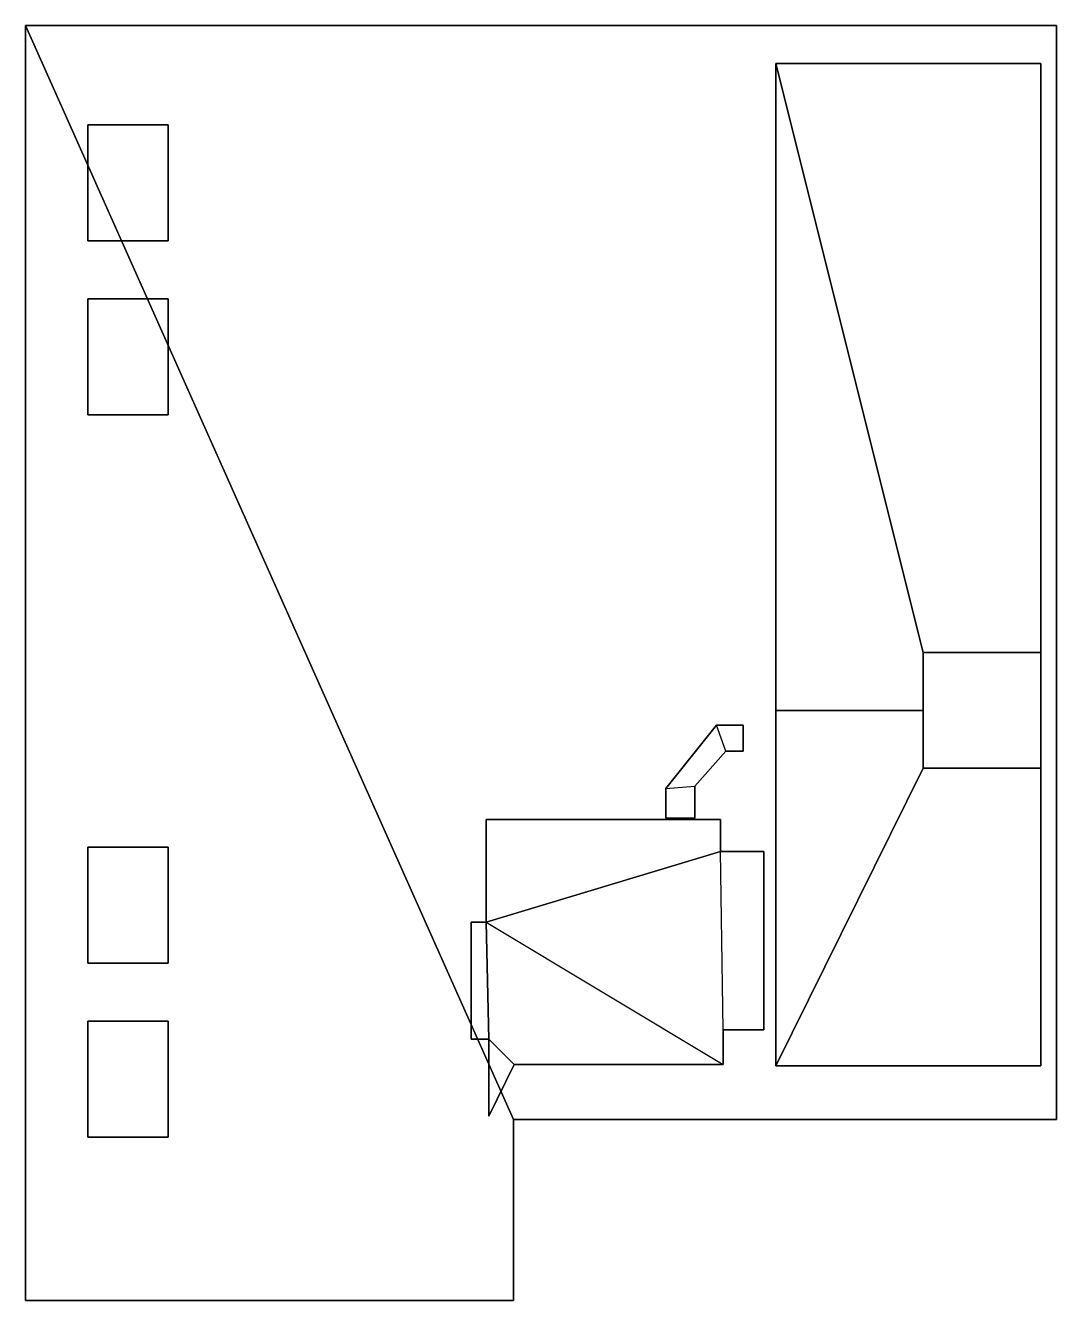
# Model space of a CAD drawing. Header units: inches. Extents: x 0 to 220, y -59 to 0.
# Drawn here: x 0 to 47.5, y -58.8 to 0 of the extents above.
import ezdxf

# ---------------------------------------------------------------- set-up
doc = ezdxf.new("R2010")
doc.units = ezdxf.units.IN
doc.header["$MEASUREMENT"] = 0
doc.layers.add('ACESSORIOS', color=254, linetype='CONTINUOUS')
doc.layers.add('ES', color=251, linetype='CONTINUOUS')

msp = doc.modelspace()

# ---------------------------------------------------------------- linework, layer by layer
at = {"layer": 'ACESSORIOS'}
for points in [[(22.485, -50.409, 0.753), (0, 0, 0.753), (0, -58.75, 0.753), (22.485, -58.75, 0.753)], [(22.485, -50.409, 0.753), (47.508, -50.409, 0.753), (47.508, 0, 0.753), (0, 0, 0.753)], [(22.485, -50.409), (0, 0), (0, -58.75), (22.485, -58.75)], [(22.485, -50.409), (47.508, -50.409), (47.508, 0), (0, 0)], [(0, -58.75), (0, 0), (0, 0, 0.753), (0, -58.75, 0.753)], [(47.508, 0), (0, 0), (0, 0, 0.753), (47.508, 0, 0.753)], [(47.508, -50.409, 0.753), (47.508, 0, 0.753), (47.508, 0), (47.508, -50.409)], [(6.575, -4.578, 0.753), (2.878, -4.578, 0.753), (2.878, -4.578, 2.259), (6.575, -4.578, 2.259)], [(2.878, -9.918, 2.259), (2.878, -4.578, 2.259), (2.878, -4.578, 0.753), (2.878, -9.918, 0.753)], [(2.878, -9.918, 2.259), (2.878, -4.578, 2.259), (6.575, -4.578, 2.259), (6.575, -9.918, 2.259)], [(6.575, -9.918, 0.753), (2.878, -9.918, 0.753), (2.878, -4.578, 0.753), (6.575, -4.578, 0.753)], [(6.575, -9.918, 2.259), (6.575, -4.578, 2.259), (6.575, -4.578, 0.753), (6.575, -9.918, 0.753)], [(2.878, -9.918, 0.753), (6.575, -9.918, 0.753), (6.575, -9.918, 2.259), (2.878, -9.918, 2.259)], [(6.575, -12.592, 0.753), (2.878, -12.592, 0.753), (2.878, -12.592, 2.259), (6.575, -12.592, 2.259)], [(2.878, -17.933, 2.259), (2.878, -12.592, 2.259), (2.878, -12.592, 0.753), (2.878, -17.933, 0.753)], [(6.575, -12.592, 2.259), (2.878, -12.592, 2.259), (2.878, -17.933, 2.259), (6.575, -17.933, 2.259)], [(6.575, -17.933, 0.753), (2.878, -17.933, 0.753), (2.878, -12.592, 0.753), (6.575, -12.592, 0.753)], [(6.575, -17.933, 2.259), (6.575, -12.592, 2.259), (6.575, -12.592, 0.753), (6.575, -17.933, 0.753)], [(2.878, -17.933, 0.753), (6.575, -17.933, 0.753), (6.575, -17.933, 2.259), (2.878, -17.933, 2.259)], [(31.835, -32.24, 17.133), (29.507, -35.164, 17.133), (29.507, -35.164, 0.753), (31.835, -32.24, 0.753)], [(32.264, -33.439, 0.753), (31.835, -32.24, 0.753), (29.507, -35.164, 0.753), (30.84, -35.053, 0.753)], [(32.264, -33.439, 17.133), (31.835, -32.24, 17.133), (29.507, -35.164, 17.133), (30.84, -35.053, 17.133)], [(33.066, -32.24, 0.753), (31.835, -32.24, 0.753), (31.835, -32.24, 17.133), (33.066, -32.24, 17.133)], [(32.264, -33.439, 0.753), (31.835, -32.24, 0.753), (33.066, -32.24, 0.753), (33.066, -33.439, 0.753)], [(32.264, -33.439, 17.133), (31.835, -32.24, 17.133), (33.066, -32.24, 17.133), (33.066, -33.439, 17.133)], [(33.066, -32.24, 17.133), (33.066, -32.24, 0.753), (33.066, -33.439, 0.753), (33.066, -33.439, 17.133)], [(32.264, -33.439, 0.753), (30.84, -35.053, 0.753), (30.84, -35.053, 17.133), (32.264, -33.439, 17.133)], [(33.066, -33.439, 17.133), (32.264, -33.439, 17.133), (32.264, -33.439, 0.753), (33.066, -33.439, 0.753)], [(29.507, -36.526, 0.753), (29.507, -35.164, 0.753), (30.84, -35.053, 0.753), (30.84, -36.526, 0.753)], [(29.507, -36.526, 17.133), (29.507, -35.164, 17.133), (30.84, -35.053, 17.133), (30.84, -36.526, 17.133)], [(29.507, -35.164, 17.133), (29.507, -35.164, 0.753), (29.507, -36.526, 0.753), (29.507, -36.526, 17.133)], [(30.84, -35.053, 17.133), (30.84, -35.053, 0.753), (30.84, -36.526, 0.753), (30.84, -36.526, 17.133)], [(29.507, -36.526, 17.133), (30.84, -36.526, 17.133), (30.84, -36.526, 0.753), (29.507, -36.526, 0.753)], [(2.878, -43.208, 2.259), (2.878, -37.867, 2.259), (6.575, -37.867, 2.259), (6.575, -43.208, 2.259)], [(2.878, -43.208, 0.753), (2.878, -37.867, 0.753), (6.575, -37.867, 0.753), (6.575, -43.208, 0.753)], [(6.575, -37.867, 0.753), (2.878, -37.867, 0.753), (2.878, -37.867, 2.259), (6.575, -37.867, 2.259)], [(2.878, -43.208, 2.259), (2.878, -37.867, 2.259), (2.878, -37.867, 0.753), (2.878, -43.208, 0.753)], [(6.575, -43.208, 2.259), (6.575, -37.867, 2.259), (6.575, -37.867, 0.753), (6.575, -43.208, 0.753)], [(2.878, -43.208, 0.753), (6.575, -43.208, 0.753), (6.575, -43.208, 2.259), (2.878, -43.208, 2.259)], [(2.878, -51.222, 2.259), (2.878, -45.881, 2.259), (6.575, -45.881, 2.259), (6.575, -51.222, 2.259)], [(2.878, -51.222, 0.753), (2.878, -45.881, 0.753), (6.575, -45.881, 0.753), (6.575, -51.222, 0.753)], [(2.878, -51.222, 2.259), (2.878, -45.881, 2.259), (2.878, -45.881, 0.753), (2.878, -51.222, 0.753)], [(6.575, -45.881, 0.753), (2.878, -45.881, 0.753), (2.878, -45.881, 2.259), (6.575, -45.881, 2.259)], [(6.575, -51.222, 2.259), (6.575, -45.881, 2.259), (6.575, -45.881, 0.753), (6.575, -51.222, 0.753)], [(22.485, -50.409), (22.485, -50.409, 0.753), (22.485, -58.75, 0.753), (22.485, -58.75)], [(22.485, -50.409), (47.508, -50.409), (47.508, -50.409, 0.753), (22.485, -50.409, 0.753)], [(2.878, -51.222, 0.753), (6.575, -51.222, 0.753), (6.575, -51.222, 2.259), (2.878, -51.222, 2.259)], [(22.485, -58.75), (0, -58.75), (0, -58.75, 0.753), (22.485, -58.75, 0.753)]]:
    msp.add_3dface(points, dxfattribs=at)
at = {"layer": 'ES'}
for p, q in [((46.781, -34.228, 0.753), (41.364, -34.228, 0.753)), ((21.226, -41.315, 0.753), (21.226, -36.585, 0.753)), ((21.226, -36.585, 0.753), (32.019, -36.585, 0.753))]:
    msp.add_line(p, q, dxfattribs=at)
for points in [[(34.578, -47.938, 17.133), (34.578, -1.744, 17.133), (46.781, -1.744, 17.133), (46.781, -47.938, 17.133)], [(34.578, -47.938, 0.753), (34.578, -1.744, 0.753), (34.578, -1.744, 17.133), (34.578, -47.938, 17.133)], [(34.578, -1.744, 17.133), (34.578, -1.744, 0.753), (46.781, -1.744, 0.753), (46.781, -1.744, 17.133)], [(41.364, -31.557, 0.753), (34.578, -31.557, 0.753), (34.578, -1.744, 0.753), (41.364, -28.887, 0.753)], [(46.781, -28.887, 0.753), (41.364, -28.887, 0.753), (34.578, -1.744, 0.753), (46.781, -1.744, 0.753)], [(46.781, -28.887, 17.133), (46.781, -1.744, 17.133), (46.781, -1.744, 0.753), (46.781, -28.887, 0.753)], [(41.364, -34.228, 0.753), (41.364, -28.887, 0.753), (41.364, -28.887, 9.288), (41.364, -34.228, 9.288)], [(46.781, -28.887, 0.753), (41.364, -28.887, 0.753), (41.364, -28.887, 9.288), (46.781, -28.887, 9.288)], [(46.781, -34.228, 9.288), (41.364, -34.228, 9.288), (41.364, -28.887, 9.288), (46.781, -28.887, 9.288)], [(46.781, -34.228, 9.288), (46.781, -34.228, 17.133), (46.781, -28.887, 17.133), (46.781, -28.887, 9.288)], [(41.364, -31.557, 0.753), (41.364, -34.228, 0.753), (34.578, -47.938, 0.753), (34.578, -31.557, 0.753)], [(46.781, -34.228, 0.753), (46.781, -47.938, 0.753), (34.578, -47.938, 0.753), (41.364, -34.228, 0.753)], [(46.781, -34.228, 0.753), (41.364, -34.228, 0.753), (41.364, -34.228, 9.288), (46.781, -34.228, 9.288)], [(46.781, -47.938, 17.133), (46.781, -34.228, 17.133), (46.781, -34.228, 0.753), (46.781, -47.938, 0.753)], [(21.226, -41.315, 0.753), (21.226, -36.585, 0.753), (21.226, -36.585, 17.133), (21.226, -41.315, 17.133)], [(21.226, -36.585, 17.133), (32.019, -36.585, 17.133), (32.019, -36.585, 0.753), (21.226, -36.585, 0.753)], [(32.019, -38.056, 17.133), (32.019, -36.585, 17.133), (21.226, -36.585, 17.133), (21.226, -41.315, 17.133)], [(32.019, -38.056, 0.753), (32.019, -36.585, 0.753), (21.226, -36.585, 0.753), (21.226, -41.315, 0.753)], [(32.019, -38.056, 17.133), (32.019, -38.056, 0.753), (32.019, -36.585, 0.753), (32.019, -36.585, 17.133)], [(32.141, -47.88, 17.133), (32.141, -46.274, 17.133), (32.019, -38.056, 17.133), (21.226, -41.315, 17.133)], [(32.141, -47.88, 0.753), (32.141, -46.274, 0.753), (32.019, -38.056, 0.753), (21.226, -41.315, 0.753)], [(32.019, -38.056, 17.133), (34.022, -38.056, 17.133), (34.022, -38.056, 0.753), (32.019, -38.056, 0.753)], [(32.019, -38.056, 17.133), (34.022, -38.056, 17.133), (34.022, -46.274, 17.133), (32.141, -46.274, 17.133)], [(32.019, -38.056, 0.753), (34.022, -38.056, 0.753), (34.022, -46.274, 0.753), (32.141, -46.274, 0.753)], [(34.022, -38.056, 0.753), (34.022, -46.274, 0.753), (34.022, -46.274, 17.133), (34.022, -38.056, 17.133)], [(20.538, -46.709, 17.133), (20.538, -46.709, 0.753), (20.538, -41.315, 0.753), (20.538, -41.315, 17.133)], [(20.538, -41.315, 17.133), (21.226, -41.315, 17.133), (21.226, -41.315, 0.753), (20.538, -41.315, 0.753)], [(21.346, -46.709, 17.133), (20.538, -46.709, 17.133), (20.538, -41.315, 17.133), (21.226, -41.315, 17.133)], [(21.346, -46.709, 0.753), (20.538, -46.709, 0.753), (20.538, -41.315, 0.753), (21.226, -41.315, 0.753)], [(32.141, -47.88, 17.133), (22.516, -47.88, 17.133), (21.346, -46.709, 17.133), (21.226, -41.315, 17.133)], [(32.141, -47.88, 0.753), (22.516, -47.88, 0.753), (21.346, -46.709, 0.753), (21.226, -41.315, 0.753)], [(34.022, -46.274, 17.133), (32.141, -46.274, 17.133), (32.141, -46.274, 0.753), (34.022, -46.274, 0.753)], [(32.141, -46.274, 0.753), (32.141, -47.88, 0.753), (32.141, -47.88, 17.133), (32.141, -46.274, 17.133)], [(21.346, -46.709, 0.753), (21.346, -46.709, 17.133), (20.538, -46.709, 17.133), (20.538, -46.709, 0.753)], [(21.346, -46.709, 0.753), (21.346, -46.709, 17.133), (21.346, -50.255, 17.133), (21.346, -50.255, 0.753)], [(22.516, -47.88, 17.133), (21.346, -50.255, 17.133), (21.346, -46.709, 17.133)], [(22.516, -47.88, 0.753), (21.346, -50.255, 0.753), (21.346, -46.709, 0.753)], [(22.516, -47.88, 17.133), (21.346, -50.255, 17.133), (21.346, -50.255, 0.753), (22.516, -47.88, 0.753)], [(32.141, -47.88, 17.133), (32.141, -47.88, 0.753), (22.516, -47.88, 0.753), (22.516, -47.88, 17.133)], [(34.578, -47.938, 0.753), (34.578, -47.938, 17.133), (46.781, -47.938, 17.133), (46.781, -47.938, 0.753)]]:
    msp.add_3dface(points, dxfattribs=at)

doc.saveas('drawing.dxf')
